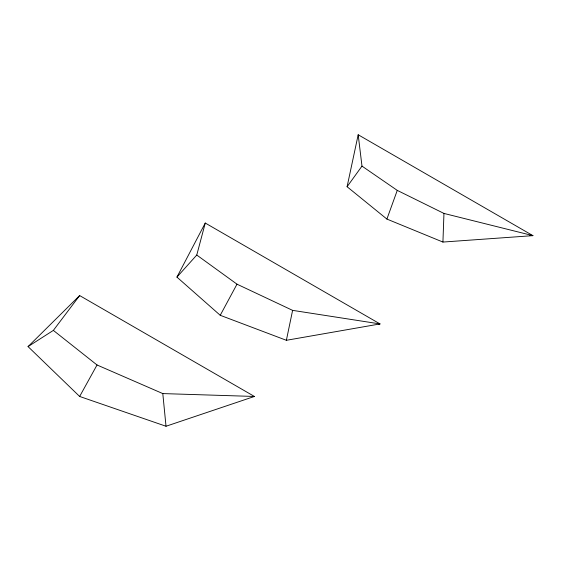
<?xml version="1.0" encoding="UTF-8"?>
<svg xmlns="http://www.w3.org/2000/svg" width="561" height="561" viewBox="0 0 561 561"><rect width="100%" height="100%" fill="white"/><g stroke="black" fill="none" stroke-linecap="round" stroke-linejoin="round"><path stroke-width="0.84" d="M442.924 242.057L443.961 213.432L397.265 190.382L361.985 166.105L358.184 134.752L532.95 235.648L442.924 242.057L386.901 219.071L347.091 186.729L358.184 134.752M286.376 340.296L292.604 310.366L236.994 284.175L196.764 255.038L205.263 223.04L380.028 323.935L286.376 340.296L220.228 315.296L176.932 277.106L205.263 223.04M386.901 219.071L397.265 190.382M220.228 315.296L236.994 284.175M79.648 396.459L97.032 364.98L53.358 330.394L28.05 346.6L79.648 396.459L166.014 426.248L254.414 396.459L79.648 295.563L28.05 346.6M347.091 186.729L361.985 166.105M53.358 330.394L79.648 295.563M176.932 277.106L196.764 255.038M252.731 396.669L254.414 396.459L162.802 393.584L97.032 364.98M378.38 323.942L380.028 323.935L292.604 310.366M529.465 235.361L532.95 235.648L443.961 213.432M162.802 393.584L166.014 426.248"/></g></svg>
